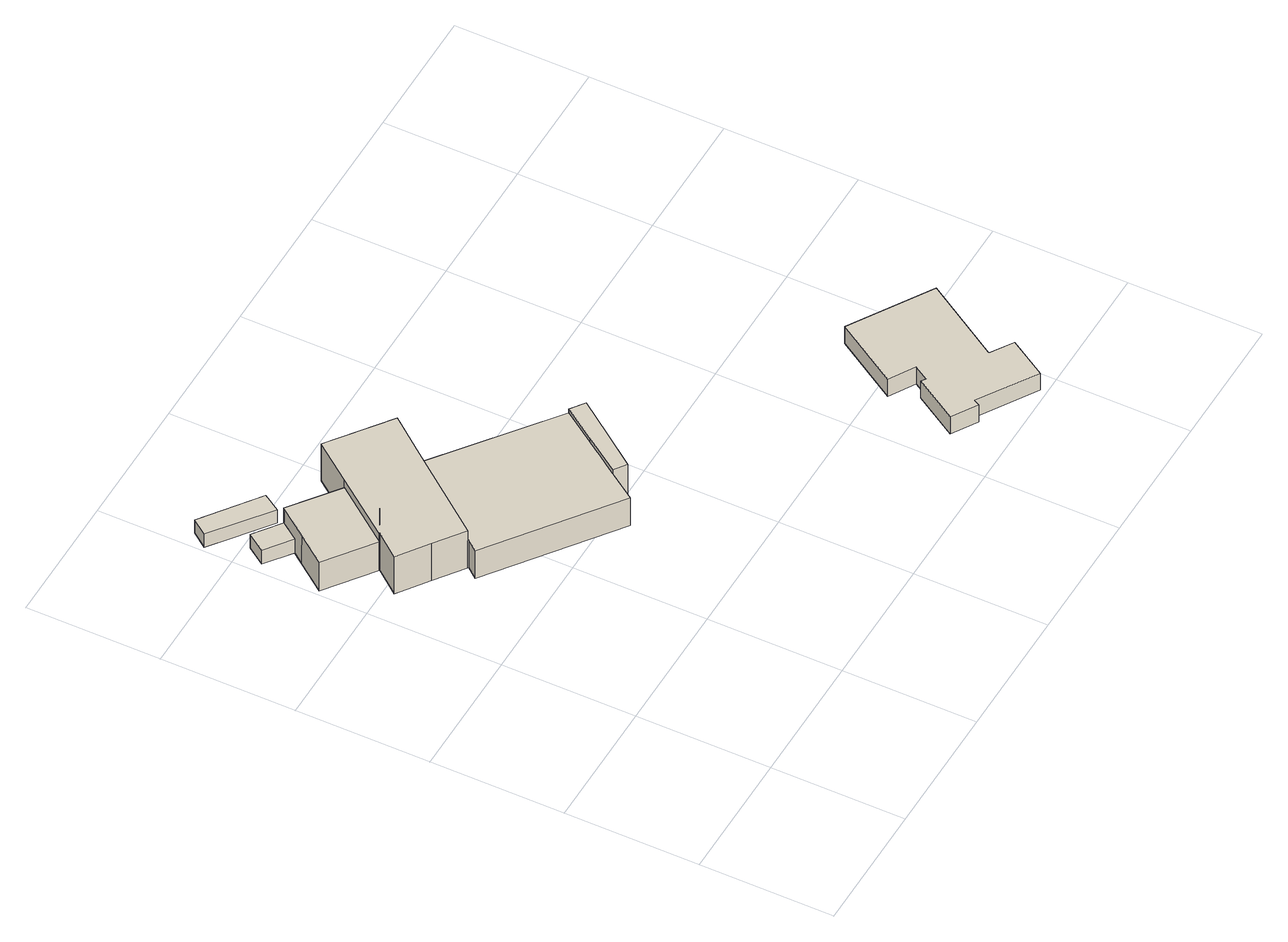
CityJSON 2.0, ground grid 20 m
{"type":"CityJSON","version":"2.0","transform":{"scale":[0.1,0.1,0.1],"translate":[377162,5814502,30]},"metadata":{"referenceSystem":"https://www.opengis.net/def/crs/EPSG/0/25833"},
"CityObjects":{
"building1":{"type":"Building","attributes":{"Gemeindeschluessel":"11000006","BezugspunktDach":"2200","function":"31001_2463","measuredHeight":2.56,"storeysAboveGround":1},"address":[{"country":"Germany","locality":"Berlin","thoroughfareNumber":"8156 (1)","thoroughfareName":"Lindwerder (Insel)"}],"geometry":[{"type":"Solid","lod":"1","boundaries":[[[[0,1,2,3]],[[4,5,6,7]],[[4,7,3,2]],[[5,4,2,1]],[[6,5,1,0]],[[7,6,0,3]]]]}]},
"building2":{"type":"Building","attributes":{"Gemeindeschluessel":"11000006","function":"31001_2310"},"address":[{"country":"Germany","locality":"Berlin","thoroughfareNumber":"8156","thoroughfareName":"Lindwerder (Insel)"}],"children":["building2-1","building2-2","building2-3","building2-4","building2-5"]},
"building2-1":{"type":"BuildingPart","attributes":{"BezugspunktDach":"2200","measuredHeight":7.6,"storeysAboveGround":1},"parents":["building2"],"geometry":[{"type":"MultiSurface","lod":"1","boundaries":[[[8,9,10,11,12,13,14,15,16]],[[17,18,19,20,21,22,23,24,25]],[[17,25,16,15]],[[18,17,15,14]],[[21,20,12,11]],[[24,23,9,8]],[[25,24,8,16]],[[19,18,14,13]],[[26,20,27,19,28,13,12]],[[22,29,30,10]],[[11,30,29,21]],[[22,10,9,23]]]}]},
"building2-2":{"type":"BuildingPart","attributes":{"BezugspunktDach":"2200","measuredHeight":6.9,"storeysAboveGround":1},"parents":["building2"],"geometry":[{"type":"MultiSurface","lod":"1","boundaries":[[[31,32,33,34,35,36]],[[37,38,39,40,41,42]],[[37,42,36,35]],[[43,44,45,37,35,34]],[[39,38,34,33]],[[40,39,33,32]],[[41,40,32,31]],[[42,41,31,36]],[[38,45,44,43]]]}]},
"building2-3":{"type":"BuildingPart","attributes":{"BezugspunktDach":"2200","measuredHeight":2.58,"storeysAboveGround":1},"parents":["building2"],"geometry":[{"type":"Solid","lod":"1","boundaries":[[[[44,43,46,47]],[[48,38,45,49]],[[48,49,47,46]],[[38,48,46,43]],[[49,45,44,47]],[[45,38,43,44]]]]}]},
"building2-4":{"type":"BuildingPart","attributes":{"BezugspunktDach":"2200","measuredHeight":7.65,"storeysAboveGround":1},"parents":["building2"],"geometry":[{"type":"MultiSurface","lod":"1","boundaries":[[[50,51,52,53,54,55]],[[29,21,56,57,58,23]],[[30,10,9,23,55,54]],[[22,29,23,22,59]],[[11,30,29,54,53]],[[56,21,53,52]],[[57,56,52,51]],[[58,57,51,50]],[[23,58,50,55]],[[29,22,10,30]],[[59,22,23,9,10]],[[21,29,30,11]]]}]},
"building2-5":{"type":"BuildingPart","attributes":{"BezugspunktDach":"2200","measuredHeight":10.19,"storeysAboveGround":1},"parents":["building2"],"geometry":[{"type":"Solid","lod":"1","boundaries":[[[[60,61,62,63,64,65,66,67,68,69]],[[70,41,39,71,72,73,20,18,74,75]],[[70,75,69,68]],[[41,70,68,67]],[[39,41,67,66]],[[71,39,66,65]],[[72,71,65,64]],[[73,72,64,63]],[[20,73,63,62]],[[18,20,62,61],[19,18,14,13,12,20]],[[74,18,61,60]],[[75,74,60,69]],[[14,18,19,13]],[[19,20,12,13]]]]}]},
"building3":{"type":"Building","attributes":{"Gemeindeschluessel":"11000006","BezugspunktDach":"2200","function":"31001_2444","measuredHeight":3.25,"storeysAboveGround":1},"address":[{"country":"Germany","locality":"Berlin","thoroughfareNumber":"8156 (2)","thoroughfareName":"Lindwerder (Insel)"}],"geometry":[{"type":"Solid","lod":"1","boundaries":[[[[76,77,78,79,80,81,82,83,84,85,86,87]],[[88,89,90,91,92,93,94,95,96,97,98,99]],[[88,99,87,86]],[[89,88,86,85]],[[90,89,85,84]],[[91,90,84,83]],[[92,91,83,82]],[[93,92,82,81]],[[94,93,81,80]],[[95,94,80,79]],[[96,95,79,78]],[[97,96,78,77]],[[98,97,77,76]],[[99,98,76,87]]]]}]}
},
"vertices":[
[88,779,39],[104,805,39],[21,866,39],[4,843,39],[21,866,14],[104,805,14],[88,779,14],[4,843,14],
[301,368,66],[329,409,66],[351,440,66],[400,512,66],[228,643,66],[174,573,66],[133,520,66],[134,519,66],[120,502,66],[134,519,14],[133,520,14],[174,573,14],[228,643,14],[400,512,14],[351,440,14],[329,409,14],[301,368,14],[120,502,14],[228,643,64],[199,605,14],[174,573,29],[365,461,14],[365,461,66],
[74,620,68],[128,648,68],[140,707,68],[70,760,68],[37,716,68],[4,672,68],[37,716,14],[70,760,14],[140,707,14],[128,648,14],[74,620,14],[4,672,14],[70,760,40],[51,733,40],[51,733,14],
[31,789,40],[12,762,40],[31,789,14],[12,762,14],
[347,396,73],[384,446,73],[421,497,73],[400,512,73],[365,461,73],[329,409,73],[421,497,14],[384,446,14],[347,396,14],[351,440,31],
[90,551,84],[133,520,84],[228,643,84],[271,698,84],[227,731,84],[183,764,84],[140,707,84],[74,620,84],[75,620,84],[46,583,84],[75,620,14],[183,764,14],[227,731,14],[271,698,14],[90,551,14],[46,583,14],
[685,54,42],[690,63,42],[774,10,42],[808,66,42],[775,87,42],[847,203,42],[729,276,42],[670,181,42],[708,159,42],[695,137,42],[688,142,42],[648,77,42],[688,142,10],[695,137,10],[708,159,10],[670,181,10],[729,276,10],[847,203,10],[775,87,10],[808,66,10],[774,10,10],[690,63,10],[685,54,10],[648,77,10]
]}
